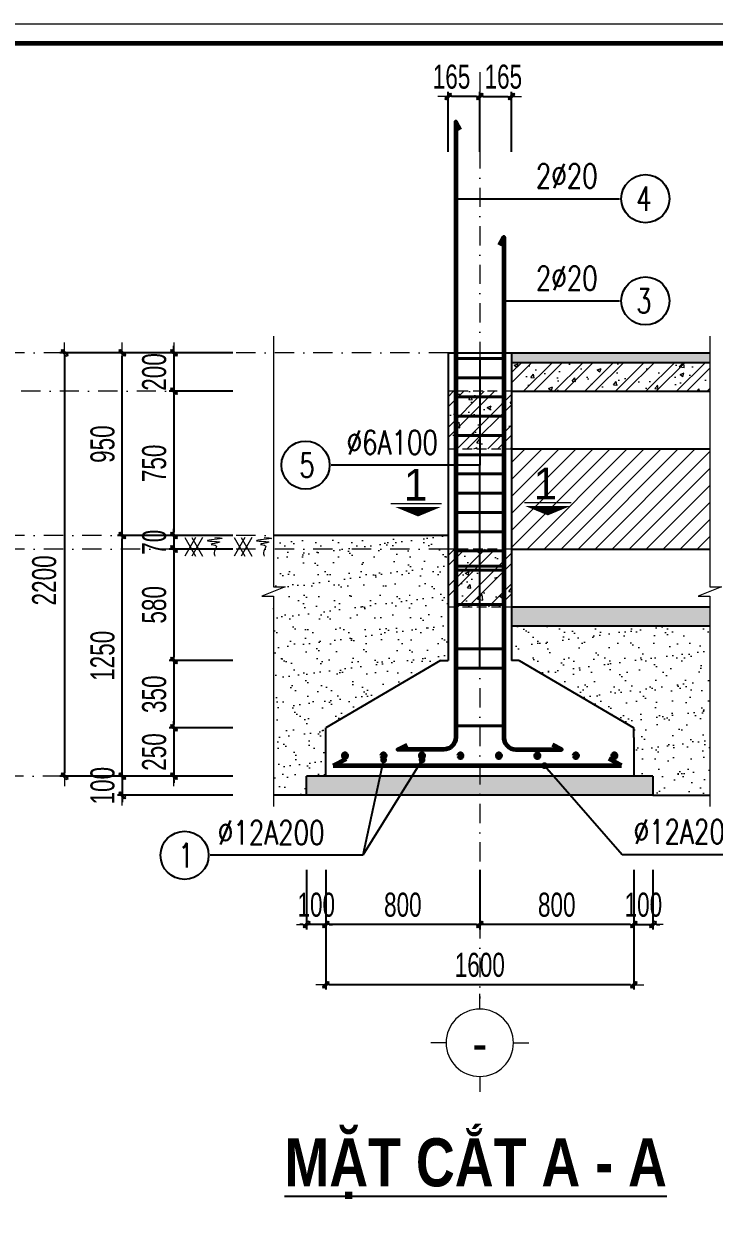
# Model space of a CAD drawing. Header units: millimetres. Extents: x -182770 to 489476, y -561170 to -280028.
# Drawn here: x -63345 to -59757, y -518770 to -512589 of the extents above; entities that cross this region are included whole.
import ezdxf
from ezdxf.enums import TextEntityAlignment as Align

# ---------------------------------------------------------------- set-up
doc = ezdxf.new("R2010")
doc.units = ezdxf.units.MM
doc.header["$MEASUREMENT"] = 0
doc.header["$PDMODE"] = 32
doc.linetypes.add('DASHDOT', pattern=[1, 0.5, -0.25, 0, -0.25])
doc.linetypes.add('HIDDEN', pattern=[0.375, 0.25, -0.125])
doc.layers.get('Defpoints').update_dxf_attribs({"color": 1})
for name, color, linetype, lineweight in [('Khungten_LCDI', 7, 'Continuous', 5), ('LC Dim', 8, 'Continuous', 18), ('LC Hatch', 252, 'Continuous', 9), ('LC ISO', 153, 'Continuous', 13), ('LC Khac', 4, 'Continuous', 9), ('LC MANH DUT', 35, 'HIDDEN', 5), ('LC Net dam2', 6, 'Continuous', 40), ('LC Net dam3', 1, 'Continuous', 60), ('LC Net manh', 133, 'Continuous', 5), ('LC Net thay', 63, 'Continuous', 25), ('LC Net truc', 79, 'DASHDOT', 13), ('LC Text1', 3, 'Continuous', 20), ('LC Text2', 7, 'Continuous', 25)]:
    doc.layers.add(name, color=color, linetype=linetype, lineweight=lineweight)
doc.styles.add('HOATBIF', font='hoatbif.shx', dxfattribs={"width": 0.7})
doc.styles.add('Khungten', font='VHAVAN.TTF', dxfattribs={"width": 0.9, "height": 5000})
doc.styles.add('LC 1', font='VHAVANB.TTF')
doc.styles.add('LC 3', font='vnsimli.shx', dxfattribs={"width": 0.75})
doc.styles.add('LC3', font='VHARIALB.TTF', dxfattribs={"width": 0.8})
doc.styles.add('Title', font='VHBLACK.TTF', dxfattribs={"width": 0.8})
doc.dimstyles.new('1-100(1-50)', dxfattribs={"dimscale": 50, "dimtxt": 2.5, "dimasz": 0.35, "dimexe": 0.5, "dimexo": 0, "dimgap": 0.8, "dimtad": 1, "dimdec": 0, "dimzin": 0, "dimdsep": 46, "dimtxsty": 'HOATBIF', "dimblk1": 'DOT', "dimblk2": 'DOT', "dimsah": 1, "dimcen": -1, "dimdle": 1, "dimclrd": 256, "dimclre": 256, "dimclrt": 4, "dimadec": 3, "dimazin": 2, "dimtfac": 0.333333, "dimtdec": 0, "dimtix": 1, "dimtmove": 2, "dimatfit": 3, "dimldrblk": 'DOT', "dimfxl": 1, "dimtvp": 0.833333, "dimtolj": 1, "dimtzin": 0, "dimarcsym": 0})

# ---------------------------------------------------------------- blocks, each defined once
blk = doc.blocks.new('lcdi fix')
at = {"layer": 'Defpoints', "lineweight": 0}
blk.add_lwpolyline([(-1200, -14850), (-1200, 14850), (40800, 14850), (40800, -14850)], close=True, dxfattribs=at)
at = {"layer": 'Khungten_LCDI', "color": 5, "lineweight": 60}
blk.add_lwpolyline([(0, -14650), (0, 14650), (40600, 14650), (40600, -14650)], close=True, dxfattribs=at)
at = {"color": 7, "style": 'Khungten', "width": 0.8}
for tag, p in [('REVISION', (39499, -10746)), ('NGAYHT', (39546, -11609))]:
    blk.add_attdef(tag, text='', height=200, dxfattribs=at).set_placement(p, align=Align.CENTER)
at = {"layer": 'LC Text1', "color": 3, "style": 'LC 1', "width": 1.834006}
for tag, p, p2 in [('TENBANVE1', (36913, -8886), (40339, -8886)), ('TENBANVE2', (36913, -9562), (40339, -9562))]:
    blk.add_attdef(tag, text='', height=250, dxfattribs=at).set_placement(p, p2, align=Align.FIT)
at = {"layer": 'LC Text1', "style": 'Title', "width": 0.7}
blk.add_attdef('SOBANVE', text='', height=250, dxfattribs=at).set_placement((39562, -13896), align=Align.CENTER)
blk = doc.blocks.new('DOT')
at = {"layer": 'LC Dim'}
blk.add_line((-3, 0), (3, 0), dxfattribs=at)
at = {"layer": 'LC Dim', "color": 4}
blk.add_line((-1, -1), (1, 1), dxfattribs=at)
blk.add_lwpolyline([(0.5, 1), (-1, -0.5), (-0.5, -1), (1, 0.5)], close=True, dxfattribs=at)
blk = doc.blocks.new('*D413')
at = {"layer": 'Defpoints', "color": 0, "ltscale": 2, "transparency": 16777216}
for p in [(-60975.1, -516985.3), (-60175.1, -516985.3), (-60975.1, -517269.9)]:
    blk.add_point(p, dxfattribs=at)
at = {"layer": 'LC Dim', "lineweight": -2, "ltscale": 2, "transparency": 16777216}
for p, q in [((-60975.1, -516985.3), (-60975.1, -517294.9)), ((-60175.1, -516985.3), (-60175.1, -517294.9)), ((-60192.6, -517269.9), (-60957.6, -517269.9))]:
    blk.add_line(p, q, dxfattribs=at)
at = {"layer": 'LC Dim', "lineweight": -2, "ltscale": 2, "transparency": 16777216, "xscale": 17.5, "yscale": 17.5, "zscale": 17.5, "rotation": 180}
blk.add_blockref('DOT', (-60975.1, -517269.9), dxfattribs=at)
at = {"layer": 'LC Dim', "lineweight": -2, "ltscale": 2, "transparency": 16777216, "xscale": 17.5, "yscale": 17.5, "zscale": 17.5}
blk.add_blockref('DOT', (-60175.1, -517269.9), dxfattribs=at)
at = {"layer": 'LC Dim', "color": 4, "ltscale": 2, "transparency": 16777216, "insert": (-60575.1, -517167.4), "char_height": 125, "attachment_point": 5, "style": 'HOATBIF'}
blk.add_mtext('\\A1;800', dxfattribs=at)
blk = doc.blocks.new('_Dot')
at = {"color": 0, "linetype": 'ByBlock', "lineweight": -2}
blk.add_line((-0.5, 0), (-1, 0), dxfattribs=at)
at = {"color": 0, "linetype": 'ByBlock', "const_width": 0.5}
blk.add_lwpolyline([(-0.25, 0, 1), (0.25, 0, 1)], format="xyb", close=True, dxfattribs=at)
blk = doc.blocks.new('*D414')
at = {"layer": 'Defpoints', "color": 0, "ltscale": 2, "transparency": 16777216}
for p in [(-61775.1, -516985.3), (-60975.1, -516985.3), (-61775.1, -517269.9)]:
    blk.add_point(p, dxfattribs=at)
at = {"layer": 'LC Dim', "lineweight": -2, "ltscale": 2, "transparency": 16777216}
for p, q in [((-61775.1, -516985.3), (-61775.1, -517294.9)), ((-60975.1, -516985.3), (-60975.1, -517294.9)), ((-60992.6, -517269.9), (-61757.6, -517269.9))]:
    blk.add_line(p, q, dxfattribs=at)
at = {"layer": 'LC Dim', "lineweight": -2, "ltscale": 2, "transparency": 16777216, "xscale": 17.5, "yscale": 17.5, "zscale": 17.5, "rotation": 180}
blk.add_blockref('DOT', (-61775.1, -517269.9), dxfattribs=at)
at = {"layer": 'LC Dim', "lineweight": -2, "ltscale": 2, "transparency": 16777216, "xscale": 17.5, "yscale": 17.5, "zscale": 17.5}
blk.add_blockref('DOT', (-60975.1, -517269.9), dxfattribs=at)
at = {"layer": 'LC Dim', "color": 4, "ltscale": 2, "transparency": 16777216, "insert": (-61375.1, -517167.4), "char_height": 125, "attachment_point": 5, "style": 'HOATBIF'}
blk.add_mtext('\\A1;800', dxfattribs=at)
blk = doc.blocks.new('*D415')
at = {"layer": 'Defpoints', "color": 0, "ltscale": 2, "transparency": 16777216}
for p in [(-61775.1, -516985.3), (-60175.1, -516985.3), (-61775.1, -517582.4)]:
    blk.add_point(p, dxfattribs=at)
at = {"layer": 'LC Dim', "lineweight": -2, "ltscale": 2, "transparency": 16777216}
for p, q in [((-61775.1, -516985.3), (-61775.1, -517607.4)), ((-60175.1, -516985.3), (-60175.1, -517607.4)), ((-60192.6, -517582.4), (-61757.6, -517582.4))]:
    blk.add_line(p, q, dxfattribs=at)
at = {"layer": 'LC Dim', "lineweight": -2, "ltscale": 2, "transparency": 16777216, "xscale": 17.5, "yscale": 17.5, "zscale": 17.5, "rotation": 180}
blk.add_blockref('DOT', (-61775.1, -517582.4), dxfattribs=at)
at = {"layer": 'LC Dim', "lineweight": -2, "ltscale": 2, "transparency": 16777216, "xscale": 17.5, "yscale": 17.5, "zscale": 17.5}
blk.add_blockref('DOT', (-60175.1, -517582.4), dxfattribs=at)
at = {"layer": 'LC Dim', "color": 4, "ltscale": 2, "transparency": 16777216, "insert": (-60975.1, -517479.9), "char_height": 125, "attachment_point": 5, "style": 'HOATBIF'}
blk.add_mtext('\\A1;1600', dxfattribs=at)
blk = doc.blocks.new('*D416')
at = {"layer": 'Defpoints', "color": 0, "ltscale": 2, "transparency": 16777216}
for p in [(-60175.1, -516985.3), (-60075.1, -516985.3), (-60075.1, -517269.9)]:
    blk.add_point(p, dxfattribs=at)
at = {"layer": 'LC Dim', "lineweight": -2, "ltscale": 2, "transparency": 16777216}
for p, q in [((-60175.1, -516985.3), (-60175.1, -517294.9)), ((-60075.1, -516985.3), (-60075.1, -517294.9)), ((-60192.6, -517269.9), (-60210.1, -517269.9)), ((-60175.1, -517269.9), (-60075.1, -517269.9)), ((-60057.6, -517269.9), (-60040.1, -517269.9))]:
    blk.add_line(p, q, dxfattribs=at)
at = {"layer": 'LC Dim', "lineweight": -2, "ltscale": 2, "transparency": 16777216, "xscale": 17.5, "yscale": 17.5, "zscale": 17.5}
blk.add_blockref('DOT', (-60175.1, -517269.9), dxfattribs=at)
at = {"layer": 'LC Dim', "lineweight": -2, "ltscale": 2, "transparency": 16777216, "xscale": 17.5, "yscale": 17.5, "zscale": 17.5, "rotation": 180}
blk.add_blockref('DOT', (-60075.1, -517269.9), dxfattribs=at)
at = {"layer": 'LC Dim', "color": 4, "ltscale": 2, "transparency": 16777216, "insert": (-60125.1, -517167.4), "char_height": 125, "attachment_point": 5, "style": 'HOATBIF'}
blk.add_mtext('\\A1;100', dxfattribs=at)
blk = doc.blocks.new('*D417')
at = {"layer": 'Defpoints', "color": 0, "ltscale": 2, "transparency": 16777216}
for p in [(-61875.1, -516985.3), (-61775.1, -516985.3), (-61875.1, -517269.9)]:
    blk.add_point(p, dxfattribs=at)
at = {"layer": 'LC Dim', "lineweight": -2, "ltscale": 2, "transparency": 16777216}
for p, q in [((-61875.1, -516985.3), (-61875.1, -517294.9)), ((-61775.1, -516985.3), (-61775.1, -517294.9)), ((-61892.6, -517269.9), (-61910.1, -517269.9)), ((-61775.1, -517269.9), (-61875.1, -517269.9)), ((-61757.6, -517269.9), (-61740.1, -517269.9))]:
    blk.add_line(p, q, dxfattribs=at)
at = {"layer": 'LC Dim', "lineweight": -2, "ltscale": 2, "transparency": 16777216, "xscale": 17.5, "yscale": 17.5, "zscale": 17.5}
blk.add_blockref('DOT', (-61875.1, -517269.9), dxfattribs=at)
at = {"layer": 'LC Dim', "lineweight": -2, "ltscale": 2, "transparency": 16777216, "xscale": 17.5, "yscale": 17.5, "zscale": 17.5, "rotation": 180}
blk.add_blockref('DOT', (-61775.1, -517269.9), dxfattribs=at)
at = {"layer": 'LC Dim', "color": 4, "ltscale": 2, "transparency": 16777216, "insert": (-61825.1, -517167.4), "char_height": 125, "attachment_point": 5, "style": 'HOATBIF'}
blk.add_mtext('\\A1;100', dxfattribs=at)
blk = doc.blocks.new('TIEUDE1')
at = {"layer": 'LC Text2', "color": 7, "style": 'LC 1'}
blk.add_attdef('TIªU§Ò', text='', height=5, dxfattribs=at).set_placement((0, 0), align=Align.BOTTOM_CENTER)
blk.add_attdef('TL', text='', height=3, dxfattribs=at).set_placement((0, -2), align=Align.TOP_CENTER)
blk = doc.blocks.new('*D418')
at = {"layer": 'Defpoints', "color": 0, "ltscale": 2, "transparency": 16777216}
for p in [(-61140.1, -512966.8), (-61140.1, -513255), (-60975.1, -513255)]:
    blk.add_point(p, dxfattribs=at)
at = {"layer": 'LC Dim', "lineweight": -2, "ltscale": 2, "transparency": 16777216}
for p, q in [((-61140.1, -513255), (-61140.1, -512941.8)), ((-60992.6, -512966.8), (-61122.6, -512966.8)), ((-60975.1, -513255), (-60975.1, -512941.8))]:
    blk.add_line(p, q, dxfattribs=at)
at = {"layer": 'LC Dim', "lineweight": -2, "ltscale": 2, "transparency": 16777216, "xscale": 17.5, "yscale": 17.5, "zscale": 17.5, "rotation": 180}
blk.add_blockref('DOT', (-61140.1, -512966.8), dxfattribs=at)
at = {"layer": 'LC Dim', "lineweight": -2, "ltscale": 2, "transparency": 16777216, "xscale": 17.5, "yscale": 17.5, "zscale": 17.5}
blk.add_blockref('DOT', (-60975.1, -512966.8), dxfattribs=at)
at = {"layer": 'LC Dim', "color": 4, "ltscale": 2, "transparency": 16777216, "insert": (-61122, -512864.3), "char_height": 125, "attachment_point": 5, "style": 'HOATBIF'}
blk.add_mtext('\\A1;165', dxfattribs=at)
blk = doc.blocks.new('*D419')
at = {"layer": 'Defpoints', "color": 0, "ltscale": 2, "transparency": 16777216}
for p in [(-60810.1, -512966.8), (-60975.1, -513255), (-60810.1, -513255)]:
    blk.add_point(p, dxfattribs=at)
at = {"layer": 'LC Dim', "lineweight": -2, "ltscale": 2, "transparency": 16777216}
for p, q in [((-60975.1, -513255), (-60975.1, -512941.8)), ((-60957.6, -512966.8), (-60827.6, -512966.8)), ((-60810.1, -513255), (-60810.1, -512941.8))]:
    blk.add_line(p, q, dxfattribs=at)
at = {"layer": 'LC Dim', "lineweight": -2, "ltscale": 2, "transparency": 16777216, "xscale": 17.5, "yscale": 17.5, "zscale": 17.5, "rotation": 180}
blk.add_blockref('DOT', (-60975.1, -512966.8), dxfattribs=at)
at = {"layer": 'LC Dim', "lineweight": -2, "ltscale": 2, "transparency": 16777216, "xscale": 17.5, "yscale": 17.5, "zscale": 17.5}
blk.add_blockref('DOT', (-60810.1, -512966.8), dxfattribs=at)
at = {"layer": 'LC Dim', "color": 4, "ltscale": 2, "transparency": 16777216, "insert": (-60853, -512864.3), "char_height": 125, "attachment_point": 5, "style": 'HOATBIF'}
blk.add_mtext('\\A1;165', dxfattribs=at)
blk = doc.blocks.new('theptron1')
at = {"layer": 'LC Net dam3'}
for p, q in [((-0.5, 0), (0.5, 0)), ((-0.35, 0.35), (0.35, -0.35)), ((0.35, 0.35), (-0.35, -0.35)), ((0, 0.5), (0, -0.5))]:
    blk.add_line(p, q, dxfattribs=at)
blk.add_circle((0, 0), 0.5, dxfattribs=at)
blk = doc.blocks.new('*U383')
at = {"layer": 'LC Dim', "xscale": 19.6923076923333, "yscale": 19.6923076923333, "zscale": 19.6923076923333}
blk.add_blockref('theptron1', (0, 0), dxfattribs=at)
blk = doc.blocks.new('*U382')
at = {"layer": 'LC Dim', "color": 0, "linetype": 'ByBlock', "lineweight": -2}
for p in [(0, 0), (200, 0), (400, 0), (600, 0), (800, 0), (1000, 0), (1200, 0)]:
    blk.add_blockref('*U383', p, dxfattribs=at)
at = {"layer": 'LC Dim', "color": 0, "linetype": 'ByBlock', "lineweight": -2, "transparency": 16777216}
blk.add_blockref('*U383', (1400, 0), dxfattribs=at)
blk = doc.blocks.new('*D425')
at = {"layer": 'Defpoints', "color": 0, "ltscale": 2, "transparency": 16777216}
for p in [(-62258.2, -516498.2), (-62833, -516598.2), (-62258.2, -516598.2)]:
    blk.add_point(p, dxfattribs=at)
at = {"layer": 'LC Dim', "lineweight": -2, "ltscale": 2, "transparency": 16777216}
for p, q in [((-62833, -516480.7), (-62833, -516463.2)), ((-62258.2, -516498.2), (-62858, -516498.2)), ((-62833, -516498.2), (-62833, -516598.2)), ((-62258.2, -516598.2), (-62858, -516598.2)), ((-62833, -516615.7), (-62833, -516633.2))]:
    blk.add_line(p, q, dxfattribs=at)
at = {"layer": 'LC Dim', "lineweight": -2, "ltscale": 2, "transparency": 16777216, "xscale": 17.5, "yscale": 17.5, "zscale": 17.5}
for p, rotation in [((-62833, -516498.2), 270), ((-62833, -516598.2), 90)]:
    blk.add_blockref('DOT', p, dxfattribs=dict(at, rotation=rotation))
at = {"layer": 'LC Dim', "color": 4, "ltscale": 2, "transparency": 16777216, "insert": (-62935.5, -516548.2), "char_height": 125, "attachment_point": 5, "rotation": 90, "style": 'HOATBIF'}
blk.add_mtext('\\A1;100', dxfattribs=at)
blk = doc.blocks.new('*D426')
at = {"layer": 'Defpoints', "color": 0, "ltscale": 2, "transparency": 16777216}
for p in [(-62833, -515248.2), (-62258.2, -515248.2), (-62258.2, -516498.2)]:
    blk.add_point(p, dxfattribs=at)
at = {"layer": 'LC Dim', "lineweight": -2, "ltscale": 2, "transparency": 16777216}
for p, q in [((-62258.2, -515248.2), (-62858, -515248.2)), ((-62833, -516480.7), (-62833, -515265.7)), ((-62258.2, -516498.2), (-62858, -516498.2))]:
    blk.add_line(p, q, dxfattribs=at)
at = {"layer": 'LC Dim', "lineweight": -2, "ltscale": 2, "transparency": 16777216, "xscale": 17.5, "yscale": 17.5, "zscale": 17.5}
for p, rotation in [((-62833, -515248.2), 90), ((-62833, -516498.2), 270)]:
    blk.add_blockref('DOT', p, dxfattribs=dict(at, rotation=rotation))
at = {"layer": 'LC Dim', "color": 4, "ltscale": 2, "transparency": 16777216, "insert": (-62935.5, -515873.2), "char_height": 125, "attachment_point": 5, "rotation": 90, "style": 'HOATBIF'}
blk.add_mtext('\\A1;1250', dxfattribs=at)
blk = doc.blocks.new('*D427')
at = {"layer": 'Defpoints', "color": 0, "ltscale": 2, "transparency": 16777216}
for p in [(-62833, -514298.2), (-62258.2, -514298.2), (-62258.2, -515248.2)]:
    blk.add_point(p, dxfattribs=at)
at = {"layer": 'LC Dim', "lineweight": -2, "ltscale": 2, "transparency": 16777216}
for p, q in [((-62258.2, -514298.2), (-62858, -514298.2)), ((-62833, -515230.7), (-62833, -514315.7)), ((-62258.2, -515248.2), (-62858, -515248.2))]:
    blk.add_line(p, q, dxfattribs=at)
at = {"layer": 'LC Dim', "lineweight": -2, "ltscale": 2, "transparency": 16777216, "xscale": 17.5, "yscale": 17.5, "zscale": 17.5}
for p, rotation in [((-62833, -514298.2), 90), ((-62833, -515248.2), 270)]:
    blk.add_blockref('DOT', p, dxfattribs=dict(at, rotation=rotation))
at = {"layer": 'LC Dim', "color": 4, "ltscale": 2, "transparency": 16777216, "insert": (-62935.5, -514773.2), "char_height": 125, "attachment_point": 5, "rotation": 90, "style": 'HOATBIF'}
blk.add_mtext('\\A1;950', dxfattribs=at)
blk = doc.blocks.new('mat dat')
at = {"layer": 'LC Net manh'}
for p, q in [((2, 0), (3.73, -3)), ((3.73, 0), (2, -3)), ((3.15, 0), (4.88, -3)), ((4.88, 0), (3.15, -3))]:
    blk.add_line(p, q, dxfattribs=at)
blk.add_spline([(0, 0), (-1.21, -0.12), (1.21, -0.52), (-0.75, -0.75), (0.58, -1.1), (-0.23, -1.33), (0.06, -2.19), (0, -3)], degree=3, dxfattribs=at)
blk = doc.blocks.new('*U381')
at = {"layer": 'LC Khac', "xscale": 32.00000000005184, "yscale": 32.00000000005184, "zscale": 32.00000000005184}
blk.add_blockref('mat dat', (-56.7, 48), dxfattribs=at)
blk = doc.blocks.new('*U380')
at = {"layer": 'LC Dim', "color": 0, "linetype": 'ByBlock', "lineweight": -2}
for p in [(0, 0), (256, 0)]:
    blk.add_blockref('*U381', p, dxfattribs=at)
blk = doc.blocks.new('*D487')
at = {"layer": 'Defpoints', "color": 0, "ltscale": 2, "transparency": 16777216}
for p in [(-62258.2, -514298.2), (-63132.8, -516498.2), (-62258.2, -516498.2)]:
    blk.add_point(p, dxfattribs=at)
at = {"layer": 'LC Dim', "lineweight": -2, "ltscale": 2, "transparency": 16777216}
for p, q in [((-62258.2, -514298.2), (-63157.8, -514298.2)), ((-63132.8, -514315.7), (-63132.8, -516480.7)), ((-62258.2, -516498.2), (-63157.8, -516498.2))]:
    blk.add_line(p, q, dxfattribs=at)
at = {"layer": 'LC Dim', "lineweight": -2, "ltscale": 2, "transparency": 16777216, "xscale": 17.5, "yscale": 17.5, "zscale": 17.5}
for p, rotation in [((-63132.8, -514298.2), 90), ((-63132.8, -516498.2), 270)]:
    blk.add_blockref('DOT', p, dxfattribs=dict(at, rotation=rotation))
at = {"layer": 'LC Dim', "color": 4, "ltscale": 2, "transparency": 16777216, "insert": (-63238.5, -515481.4), "char_height": 125, "attachment_point": 5, "rotation": 90, "style": 'HOATBIF'}
blk.add_mtext('\\A1;2200', dxfattribs=at)
blk = doc.blocks.new('TTRUC')
at = {"layer": 'LC ISO'}
for p, q in [((0, 6.95), (0, 10.13)), ((-6.95, 0), (-10.13, 0)), ((6.95, 0), (10.13, 0)), ((0, -6.95), (0, -10.13))]:
    blk.add_line(p, q, dxfattribs=at)
at = {"layer": 'LC Net manh'}
blk.add_circle((0, 0), 6.95, dxfattribs=at)
blk = doc.blocks.new('*D489')
at = {"layer": 'Defpoints', "color": 0, "transparency": 16777216}
for p in [(-62258.2, -515318.2), (-62564.5, -515898.2), (-62258.2, -515898.2)]:
    blk.add_point(p, dxfattribs=at)
at = {"layer": 'LC Dim', "lineweight": -2, "transparency": 16777216}
for p, q in [((-62258.2, -515318.2), (-62589.5, -515318.2)), ((-62564.5, -515335.7), (-62564.5, -515880.7)), ((-62258.2, -515898.2), (-62589.5, -515898.2))]:
    blk.add_line(p, q, dxfattribs=at)
at = {"layer": 'LC Dim', "lineweight": -2, "transparency": 16777216, "xscale": 17.5, "yscale": 17.5, "zscale": 17.5}
for p, rotation in [((-62564.5, -515318.2), 90), ((-62564.5, -515898.2), 270)]:
    blk.add_blockref('DOT', p, dxfattribs=dict(at, rotation=rotation))
at = {"layer": 'LC Dim', "color": 4, "transparency": 16777216, "insert": (-62667, -515608.2), "char_height": 125, "attachment_point": 5, "rotation": 90, "style": 'HOATBIF'}
blk.add_mtext('\\A1;580', dxfattribs=at)
blk = doc.blocks.new('*D490')
at = {"layer": 'Defpoints', "color": 0, "transparency": 16777216}
for p in [(-62258.2, -515898.2), (-62564.5, -516248.2), (-62258.2, -516248.2)]:
    blk.add_point(p, dxfattribs=at)
at = {"layer": 'LC Dim', "lineweight": -2, "transparency": 16777216}
for p, q in [((-62258.2, -515898.2), (-62589.5, -515898.2)), ((-62564.5, -515915.7), (-62564.5, -516230.7)), ((-62258.2, -516248.2), (-62589.5, -516248.2))]:
    blk.add_line(p, q, dxfattribs=at)
at = {"layer": 'LC Dim', "lineweight": -2, "transparency": 16777216, "xscale": 17.5, "yscale": 17.5, "zscale": 17.5}
for p, rotation in [((-62564.5, -515898.2), 90), ((-62564.5, -516248.2), 270)]:
    blk.add_blockref('DOT', p, dxfattribs=dict(at, rotation=rotation))
at = {"layer": 'LC Dim', "color": 4, "transparency": 16777216, "insert": (-62667, -516073.2), "char_height": 125, "attachment_point": 5, "rotation": 90, "style": 'HOATBIF'}
blk.add_mtext('\\A1;350', dxfattribs=at)
blk = doc.blocks.new('*D491')
at = {"layer": 'Defpoints', "color": 0, "transparency": 16777216}
for p in [(-62258.2, -516248.2), (-62564.5, -516498.2), (-62258.2, -516498.2)]:
    blk.add_point(p, dxfattribs=at)
at = {"layer": 'LC Dim', "lineweight": -2, "transparency": 16777216}
for p, q in [((-62564.5, -516230.7), (-62564.5, -516213.2)), ((-62258.2, -516248.2), (-62589.5, -516248.2)), ((-62564.5, -516248.2), (-62564.5, -516498.2)), ((-62258.2, -516498.2), (-62589.5, -516498.2)), ((-62564.5, -516515.7), (-62564.5, -516533.2))]:
    blk.add_line(p, q, dxfattribs=at)
at = {"layer": 'LC Dim', "lineweight": -2, "transparency": 16777216, "xscale": 17.5, "yscale": 17.5, "zscale": 17.5}
for p, rotation in [((-62564.5, -516248.2), 270), ((-62564.5, -516498.2), 90)]:
    blk.add_blockref('DOT', p, dxfattribs=dict(at, rotation=rotation))
at = {"layer": 'LC Dim', "color": 4, "transparency": 16777216, "insert": (-62667, -516373.2), "char_height": 125, "attachment_point": 5, "rotation": 90, "style": 'HOATBIF'}
blk.add_mtext('\\A1;250', dxfattribs=at)
blk = doc.blocks.new('*D492')
at = {"layer": 'Defpoints', "color": 0, "transparency": 16777216}
for p in [(-62320.8, -515248.2), (-62564.5, -515318.2), (-62320.8, -515318.2)]:
    blk.add_point(p, dxfattribs=at)
at = {"layer": 'LC Dim', "lineweight": -2, "transparency": 16777216}
for p, q in [((-62320.8, -515248.2), (-62589.5, -515248.2)), ((-62564.5, -515230.7), (-62564.5, -515213.2)), ((-62564.5, -515248.2), (-62564.5, -515318.2)), ((-62320.8, -515318.2), (-62589.5, -515318.2)), ((-62564.5, -515335.7), (-62564.5, -515353.2))]:
    blk.add_line(p, q, dxfattribs=at)
at = {"layer": 'LC Dim', "lineweight": -2, "transparency": 16777216, "xscale": 17.5, "yscale": 17.5, "zscale": 17.5}
for p, rotation in [((-62564.5, -515248.2), 270), ((-62564.5, -515318.2), 90)]:
    blk.add_blockref('DOT', p, dxfattribs=dict(at, rotation=rotation))
at = {"layer": 'LC Dim', "color": 4, "transparency": 16777216, "insert": (-62667, -515283.2), "char_height": 125, "attachment_point": 5, "rotation": 90, "style": 'HOATBIF'}
blk.add_mtext('\\A1;70', dxfattribs=at)
blk = doc.blocks.new('*D493')
at = {"layer": 'Defpoints', "color": 0, "transparency": 16777216}
for p in [(-62258.2, -514298.2), (-62564.5, -514498.2), (-62258.2, -514498.2)]:
    blk.add_point(p, dxfattribs=at)
at = {"layer": 'LC Dim', "lineweight": -2, "transparency": 16777216}
for p, q in [((-62564.5, -514280.7), (-62564.5, -514263.2)), ((-62258.2, -514298.2), (-62589.5, -514298.2)), ((-62564.5, -514298.2), (-62564.5, -514498.2)), ((-62258.2, -514498.2), (-62589.5, -514498.2)), ((-62564.5, -514515.7), (-62564.5, -514533.2))]:
    blk.add_line(p, q, dxfattribs=at)
at = {"layer": 'LC Dim', "lineweight": -2, "transparency": 16777216, "xscale": 17.5, "yscale": 17.5, "zscale": 17.5}
for p, rotation in [((-62564.5, -514298.2), 270), ((-62564.5, -514498.2), 90)]:
    blk.add_blockref('DOT', p, dxfattribs=dict(at, rotation=rotation))
at = {"layer": 'LC Dim', "color": 4, "transparency": 16777216, "insert": (-62667, -514398.2), "char_height": 125, "attachment_point": 5, "rotation": 90, "style": 'HOATBIF'}
blk.add_mtext('\\A1;200', dxfattribs=at)
blk = doc.blocks.new('*D494')
at = {"layer": 'Defpoints', "color": 0, "transparency": 16777216}
for p in [(-62258.2, -514498.2), (-62564.5, -515248.2), (-62258.2, -515248.2)]:
    blk.add_point(p, dxfattribs=at)
at = {"layer": 'LC Dim', "lineweight": -2, "transparency": 16777216}
for p, q in [((-62258.2, -514498.2), (-62589.5, -514498.2)), ((-62564.5, -514515.7), (-62564.5, -515230.7)), ((-62258.2, -515248.2), (-62589.5, -515248.2))]:
    blk.add_line(p, q, dxfattribs=at)
at = {"layer": 'LC Dim', "lineweight": -2, "transparency": 16777216, "xscale": 17.5, "yscale": 17.5, "zscale": 17.5}
for p, rotation in [((-62564.5, -514498.2), 90), ((-62564.5, -515248.2), 270)]:
    blk.add_blockref('DOT', p, dxfattribs=dict(at, rotation=rotation))
at = {"layer": 'LC Dim', "color": 4, "transparency": 16777216, "insert": (-62667, -514873.2), "char_height": 125, "attachment_point": 5, "rotation": 90, "style": 'HOATBIF'}
blk.add_mtext('\\A1;750', dxfattribs=at)

msp = doc.modelspace()

# ---------------------------------------------------------------- hatches: boundary and pattern name
at = {"layer": 'LC Hatch', "ltscale": 250}
h = msp.add_hatch(dxfattribs=at)
h.set_pattern_fill('AR-CONC', color=256, scale=10, style=0)
h.set_pattern_definition([(50, (-4374.866, -61923.42), (71.726018, -6.2752135), [7.5, -82.5]), (355, (-4374.866, -61923.42), (-13.875133, 75.219213), [6, -66]), (100.4514, (-4368.89, -61923.94), (57.850938, 68.943954), [6.374019, -70.114211]), (46.1842, (-4374.87, -61903.42), (106.724105, -16.551901), [11.25, -123.75]), (96.6356, (-4365.97, -61904.8), (93.46627, 97.411787), [9.56103, -105.1713]), (351.1842, (-4374.87, -61903.42), (93.466195, 97.41186), [9, -99]), (21, (-4364.866, -61908.42), (59.690705, -40.261889), [7.5, -82.5]), (326, (-4364.866, -61908.42), (24.331533, 72.515005), [6, -66]), (71.4514, (-4359.89, -61911.774), (84.022263, 32.25305), [6.374019, -70.114211]), (37.5, (-4374.866, -61923.419), (1.2159855, 33.2893854), [0, -65.2, 0, -67, 0, -66.25]), (7.5, (-4374.866, -61923.42), (26.3069537, 39.4411712), [0, -38.2, 0, -63.7, 0, -25.25]), (327.5, (-4397.166, -61923.419), (53.3822436, -2.2554872), [0, -25, 0, -78, 0, -103.5]), (317.5, (-4407.166, -61923.42), (58.318617, 10.010498), [0, -32.5, 0, -51.8, 0, -73.5])])
h.paths.add_polyline_path([(-59779.8, -514298.2), (-60810.1, -514298.2), (-60810.1, -514348.2), (-59779.8, -514348.2)])
h.paths.add_polyline_path([(-59779.8, -515618.2), (-60810.1, -515618.2), (-60810.1, -515718.2), (-59779.8, -515718.2)])
at = {"layer": 'LC Hatch', "ltscale": 2}
h = msp.add_hatch(dxfattribs=at)
h.set_pattern_fill('BTCT', color=256, scale=30)
h.set_pattern_definition([(50, (0, 0), (215.178055, -18.82564), [22.5, -247.5]), (355, (0, 0), (-41.6254, 225.65764), [18, -198]), (100.4514, (17.93, -1.57), (173.552815, 206.83186), [19.12206, -210.34263]), (46.1842, (0, 60), (320.17231, -49.6557), [33.75, -371.25]), (96.6356, (26.68, 55.86), (280.39881, 292.23536), [28.68309, -315.5139]), (351.1842, (0, 60), (280.39858, 292.23558), [27, -297]), (21, (30, 45), (179.072116, -120.78567), [22.5, -247.5]), (326, (30, 45), (72.9946, 217.54501), [18, -198]), (71.4514, (44.92, 34.93), (252.06679, 96.75915), [19.12206, -210.34263]), (37.5, (0, 0), (3.647957, 99.868156), [0, -195.6, 0, -201, 0, -198.75]), (7.5, (0, 0), (78.920861, 118.323514), [0, -114.6, 0, -191.1, 0, -75.75]), (327.5, (-66.9, 0), (160.146731, -6.766462), [0, -75, 0, -234, 0, -310.5]), (317.5, (-96.9, 0), (174.95585, 30.031495), [0, -97.5, 0, -155.4, 0, -220.5]), (45, (0, 0), (-79.549513, 79.549513), []), (45, (53.03, 0), (-79.549513, 79.549513), [])])
h.paths.add_polyline_path([(-59779.8, -514348.2), (-60810.1, -514348.2), (-60810.1, -514498.2), (-59779.8, -514498.2)])
h = msp.add_hatch(dxfattribs=at)
h.set_pattern_fill('BTCT', color=256, scale=30)
h.set_pattern_definition([(50, (-4374.87, -61923.42), (215.178055, -18.82564), [22.5, -247.5]), (355, (-4374.87, -61923.42), (-41.6254, 225.65764), [18, -198]), (100.4514, (-4356.93, -61924.99), (173.55281, 206.83186), [19.12206, -210.34263]), (46.1842, (-4374.87, -61863.42), (320.17231, -49.6557), [33.75, -371.25]), (96.6356, (-4348.2, -61867.56), (280.39881, 292.23536), [28.68309, -315.5139]), (351.1842, (-4374.87, -61863.42), (280.39858, 292.23558), [27, -297]), (21, (-4344.87, -61878.42), (179.072116, -120.78567), [22.5, -247.5]), (326, (-4344.87, -61878.42), (72.9946, 217.54501), [18, -198]), (71.4514, (-4329.94, -61888.48), (252.06679, 96.75915), [19.12206, -210.34263]), (37.5, (-4374.866, -61923.42), (3.647957, 99.868156), [0, -195.6, 0, -201, 0, -198.75]), (7.5, (-4374.87, -61923.42), (78.92086, 118.323514), [0, -114.6, 0, -191.1, 0, -75.75]), (327.5, (-4441.766, -61923.42), (160.146731, -6.766462), [0, -75, 0, -234, 0, -310.5]), (317.5, (-4471.77, -61923.42), (174.95585, 30.031495), [0, -97.5, 0, -155.4, 0, -220.5]), (45, (-4374.87, -61923.42), (-79.549513, 79.549513), []), (45, (-4321.83, -61923.42), (-79.549513, 79.549513), [])])
h.paths.add_polyline_path([(-61140.1, -514798.2), (-60810.1, -514798.2), (-60810.1, -514498.2), (-61140.1, -514498.2)])
at = {"layer": 'LC Hatch', "ltscale": 250}
h = msp.add_hatch(dxfattribs=at)
h.set_pattern_fill('ANSI31', color=256, scale=500)
h.set_pattern_definition([(45, (-4374.866, -61923.42), (-44.194174, 44.194174), [])])
h.paths.add_polyline_path([(-59779.8, -514798.2), (-60810.1, -514798.2), (-60810.1, -515298.2), (-60810.1, -515318.2), (-59779.8, -515318.2)])
h.paths.add_polyline_path([(-55780.9, -514798.2), (-56711.3, -514798.2), (-56711.3, -515318.2), (-55780.9, -515318.2), (-55780.9, -515298.2)])
h.paths.add_polyline_path([(-60737.9, -515102.2), (-60530.4, -515102.2), (-60530.4, -514854.7), (-60737.9, -514854.7)], flags=24)
h.paths.add_polyline_path([(-56073.1, -515102.2), (-55865.6, -515102.2), (-55865.6, -514854.7), (-56073.1, -514854.7)], flags=24)
h = msp.add_hatch(dxfattribs=at)
h.set_pattern_fill('AR-SAND', color=256, scale=60)
h.set_pattern_definition([(37.5, (-4374.87, -61923.42), (-3.779601, 115.609426), [0, -91.2, 0, -102, 0, -97.5]), (7.5, (-4374.87, -61923.42), (106.1866, 169.328764), [0, -49.2, 0, -82.2, 0, -31.5]), (327.5, (-4448.67, -61923.42), (186.848512, 0.339543), [0, -30, 0, -108, 0, -141]), (317.5, (-4448.67, -61923.42), (180.367596, 52.660534), [0, -15, 0, -70.8, 0, -81])])
h.paths.add_polyline_path([(-59779.8, -515718.2), (-60810.1, -515718.2), (-60810.1, -515898.2), (-60770.1, -515898.2), (-60175.1, -516248.2), (-60175.1, -516298.2), (-60175.1, -516498.2), (-60075.1, -516498.2), (-60075.1, -516598.2), (-59779.8, -516598.2)])
h.paths.add_polyline_path([(-61140.1, -515318.2), (-62047.6, -515318.2), (-62047.6, -515514.3), (-61985.9, -515514.3), (-62107.5, -515562.6), (-62047.6, -515562.6), (-62047.6, -516598.2), (-61875.1, -516598.2), (-61875.1, -516498.2), (-61775.1, -516498.2), (-61775.1, -516248.2), (-61180.1, -515898.2), (-61140.1, -515898.2)])
h.paths.add_polyline_path([(-61140.1, -515298.2), (-61140.1, -515248.2), (-62047.6, -515248.2), (-62047.6, -515318.2), (-61140.1, -515318.2)])
at = {"layer": 'LC Hatch', "ltscale": 2}
h = msp.add_hatch(dxfattribs=at)
h.set_pattern_fill('BTCT', color=256, scale=30)
h.set_pattern_definition([(50, (-4374.87, -61793.42), (215.178055, -18.82564), [22.5, -247.5]), (355, (-4374.87, -61793.42), (-41.6254, 225.65764), [18, -198]), (100.4514, (-4356.93, -61794.99), (173.55281, 206.83186), [19.12206, -210.34263]), (46.1842, (-4374.87, -61733.42), (320.17231, -49.6557), [33.75, -371.25]), (96.6356, (-4348.2, -61737.56), (280.39881, 292.23536), [28.68309, -315.5139]), (351.1842, (-4374.87, -61733.42), (280.39858, 292.23558), [27, -297]), (21, (-4344.87, -61748.42), (179.072116, -120.78567), [22.5, -247.5]), (326, (-4344.87, -61748.42), (72.9946, 217.54501), [18, -198]), (71.4514, (-4329.94, -61758.48), (252.06679, 96.75915), [19.12206, -210.34263]), (37.5, (-4374.866, -61793.42), (3.647957, 99.868156), [0, -195.6, 0, -201, 0, -198.75]), (7.5, (-4374.87, -61793.42), (78.92086, 118.323514), [0, -114.6, 0, -191.1, 0, -75.75]), (327.5, (-4441.766, -61793.42), (160.146731, -6.766462), [0, -75, 0, -234, 0, -310.5]), (317.5, (-4471.77, -61793.42), (174.95585, 30.031495), [0, -97.5, 0, -155.4, 0, -220.5]), (45, (-4374.87, -61793.42), (-79.549513, 79.549513), []), (45, (-4321.83, -61793.42), (-79.549513, 79.549513), [])])
h.paths.add_polyline_path([(-61140.1, -515618.2), (-60810.1, -515618.2), (-60810.1, -515318.2), (-61140.1, -515318.2)])
h = msp.add_hatch(dxfattribs=at)
h.set_pattern_fill('AR-CONC', color=256, scale=10, style=0)
h.set_pattern_definition([(50, (-160191.374, -338538.805), (71.726018, -6.275213), [7.5, -82.5]), (355, (-160191.374, -338538.805), (-13.875133, 75.219213), [6, -66]), (100.4514, (-160185.4, -338539.33), (57.850938, 68.943954), [6.37402, -70.11421]), (46.1842, (-160191.37, -338518.805), (106.724105, -16.5519), [11.25, -123.75]), (96.6356, (-160182.48, -338520.18), (93.46627, 97.411787), [9.56103, -105.1713]), (351.1842, (-160191.37, -338518.8), (93.466195, 97.41186), [9, -99]), (21, (-160181.374, -338523.805), (59.690705, -40.261889), [7.5, -82.5]), (326, (-160181.374, -338523.805), (24.331533, 72.515005), [6, -66]), (71.4514, (-160176.4, -338527.16), (84.022263, 32.25305), [6.37402, -70.11421]), (37.5, (-160191.374, -338538.805), (1.2159855, 33.2893854), [0, -65.2, 0, -67, 0, -66.25]), (7.5, (-160191.374, -338538.805), (26.306954, 39.441171), [0, -38.2, 0, -63.7, 0, -25.25]), (327.5, (-160213.674, -338538.805), (53.3822436, -2.255487), [0, -25, 0, -78, 0, -103.5]), (317.5, (-160223.674, -338538.805), (58.318617, 10.010498), [0, -32.5, 0, -51.8, 0, -73.5])])
h.paths.add_polyline_path([(-61875.1, -516498.2), (-60075.1, -516498.2), (-60075.1, -516598.2), (-61875.1, -516598.2)])

# ---------------------------------------------------------------- linework, layer by layer
at = {"layer": 'LC Khac', "color": 1, "ltscale": 2}
for p, q in [((-61437.3, -515082), (-61174.7, -515082)), ((-60743.1, -515076.4), (-60500.4, -515076.4))]:
    msp.add_line(p, q, dxfattribs=at)
for points in [[(-61296.1, -515149, 0, 235.7, 0), (-61296.1, -515100.3, 137.5, 137.5, 0)], [(-60621.7, -515143.4, 0, 235.7, 0), (-60621.7, -515094.7, 137.5, 137.5, 0)]]:
    msp.add_lwpolyline(points, format="xyseb", dxfattribs=at)
at = {"layer": 'LC MANH DUT', "ltscale": 200}
for points in [[(-61140.1, -514798.2), (-60810.1, -514798.2), (-60810.1, -514498.2), (-61140.1, -514498.2)], [(-61140.1, -515618.2), (-60810.1, -515618.2), (-60810.1, -515318.2), (-61140.1, -515318.2)]]:
    msp.add_lwpolyline(points, close=True, dxfattribs=at)
at = {"layer": 'LC Net dam2', "ltscale": 2}
for p, q in [((-61100.1, -514328.2), (-60850.1, -514328.2)), ((-61100.1, -514428.2), (-60850.1, -514428.2)), ((-61100.1, -514428.2), (-60850.1, -514428.2)), ((-61100.1, -514528.2), (-60850.1, -514528.2)), ((-61100.1, -514528.2), (-60850.1, -514528.2)), ((-61100.1, -514628.2), (-60850.1, -514628.2)), ((-61100.1, -514628.2), (-60850.1, -514628.2)), ((-61100.1, -514728.2), (-60850.1, -514728.2)), ((-61100.1, -514728.2), (-60850.1, -514728.2)), ((-61100.1, -514828.2), (-60850.1, -514828.2)), ((-61100.1, -514828.2), (-60850.1, -514828.2)), ((-61100.1, -514928.2), (-60850.1, -514928.2)), ((-61100.1, -514928.2), (-60850.1, -514928.2)), ((-61100.1, -515028.2), (-60850.1, -515028.2)), ((-61100.1, -515028.2), (-60850.1, -515028.2)), ((-61100.1, -515128.2), (-60850.1, -515128.2)), ((-61100.1, -515128.2), (-60850.1, -515128.2)), ((-61100.1, -515228.2), (-60850.1, -515228.2)), ((-61100.1, -515228.2), (-60850.1, -515228.2)), ((-61100.1, -515328.2), (-60850.1, -515328.2)), ((-61100.1, -515328.2), (-60850.1, -515328.2)), ((-61100.1, -515406.6), (-60850.1, -515406.6)), ((-61100.1, -515406.6), (-60850.1, -515406.6)), ((-61100.1, -515428.2), (-60850.1, -515428.2)), ((-61100.1, -515428.2), (-60850.1, -515428.2)), ((-61100.1, -515606.6), (-60850.1, -515606.6)), ((-61100.1, -515606.6), (-60850.1, -515606.6)), ((-61100.1, -515836.6), (-60850.1, -515836.6)), ((-61100.1, -515836.6), (-60850.1, -515836.6)), ((-61100.1, -515936.6), (-60850.1, -515936.6)), ((-61100.1, -515936.6), (-60850.1, -515936.6)), ((-61100.1, -516236.6), (-60850.1, -516236.6))]:
    msp.add_line(p, q, dxfattribs=at)
at = {"layer": 'LC Net dam3'}
for p, q in [((-61737, -516444), (-61669.9, -516407.9)), ((-60238, -516444), (-60305.1, -516407.9)), ((-61737, -516444), (-60238, -516444))]:
    msp.add_line(p, q, dxfattribs=at)
msp.add_lwpolyline([(-61077.3, -513139.3), (-61100.1, -513098.2), (-61100.1, -516296.8), (-61100.1, -516296.8, -0.414214), (-61162.7, -516359.4), (-61400.4, -516359.4), (-61352.8, -516335.9)], format="xyb", dxfattribs=at)
for points in [[(-60873, -513739.3), (-60850.1, -513698.2), (-60850.1, -516301.4)], [(-60787.6, -516359.4), (-60549.9, -516359.4), (-60597.5, -516335.9)]]:
    msp.add_lwpolyline(points, dxfattribs=at)
msp.add_arc((-60787.5, -516296.5), 62.9, 175.50984, 269.87575, dxfattribs=at)
at = {"layer": 'LC Net manh', "ltscale": 2}
for points in [[(-62047.6, -514212.8), (-62047.6, -515514.3), (-61985.9, -515514.3), (-62107.5, -515562.6), (-62047.6, -515562.6), (-62047.6, -516657.1)], [(-59779.8, -514212.8), (-59779.8, -515514.3), (-59718.2, -515514.3), (-59839.8, -515562.6), (-59779.8, -515562.6), (-59779.8, -516657.1)]]:
    msp.add_lwpolyline(points, dxfattribs=at)
at = {"layer": 'LC Net thay', "linetype": 'Continuous', "ltscale": 1000}
for p, q in [((-61140.1, -514298.2), (-60810.1, -514298.2)), ((-61140.1, -514298.2), (-61140.1, -515298.2)), ((-60810.1, -514298.2), (-60810.1, -515298.2)), ((-60810.1, -514298.2), (-59779.8, -514298.2)), ((-60810.1, -514348.2), (-59779.8, -514348.2)), ((-60810.1, -514498.2), (-59779.8, -514498.2)), ((-60810.1, -514798.2), (-59779.8, -514798.2)), ((-61140.1, -515248.2), (-62047.6, -515248.2)), ((-61140.1, -515298.2), (-61140.1, -515898.2)), ((-60810.1, -515298.2), (-60810.1, -515898.2)), ((-61180.1, -515898.2), (-61775.1, -516248.2)), ((-61180.1, -515898.2), (-61140.1, -515898.2)), ((-60770.1, -515898.2), (-60810.1, -515898.2)), ((-60770.1, -515898.2), (-60175.1, -516248.2)), ((-61775.1, -516498.2), (-61775.1, -516248.2)), ((-60175.1, -516298.2), (-60175.1, -516248.2)), ((-60175.1, -516298.2), (-60175.1, -516498.2)), ((-60075.1, -516498.2), (-61875.1, -516498.2)), ((-61875.1, -516598.2), (-61875.1, -516498.2)), ((-60175.1, -516498.2), (-61775.1, -516498.2)), ((-60075.1, -516498.2), (-60075.1, -516598.2)), ((-61875.1, -516598.2), (-62047.6, -516598.2)), ((-60075.1, -516598.2), (-61875.1, -516598.2)), ((-60075.1, -516598.2), (-61875.1, -516598.2)), ((-60075.1, -516598.2), (-59779.8, -516598.2))]:
    msp.add_line(p, q, dxfattribs=at)
at = {"layer": 'LC Net thay', "ltscale": 750}
for p, q in [((-60810.1, -515318.2), (-59779.8, -515318.2)), ((-60810.1, -515618.2), (-59779.8, -515618.2)), ((-60810.1, -515718.2), (-59779.8, -515718.2))]:
    msp.add_line(p, q, dxfattribs=at)
at = {"layer": 'LC Net truc', "ltscale": 200}
for p, q in [((-60975.1, -512840.5), (-60975.1, -517654.5)), ((-61140.1, -514298.2), (-64279, -514298.2)), ((-62258.2, -514498.2), (-64279, -514498.2)), ((-61140.1, -515248.2), (-64279, -515248.2)), ((-61140.1, -515318.2), (-64279, -515318.2)), ((-62346.5, -516498.2), (-64279, -516498.2))]:
    msp.add_line(p, q, dxfattribs=at)
at = {"layer": 'LC Text2', "ltscale": 100}
for centre in [(-60114.6, -513497.7), (-60114.6, -514029), (-61880.7, -514882.4), (-62509.4, -516910)]:
    msp.add_circle(centre, 125, dxfattribs=at)

# ---------------------------------------------------------------- block references
at = {"layer": 'LC Dim', "xscale": -1}
msp.add_blockref('*U380', (-62153, -515307.1), dxfattribs=at)
at = {"layer": 'LC Dim', "extrusion": (0, 0, -1), "zscale": -1}
msp.add_blockref('*U382', (60275.8, -516392.4), dxfattribs=at)
at = {"layer": 'LC ISO', "xscale": -25.19610424696835, "yscale": 25.19610424696835, "zscale": 25.19610424696835}
msp.add_blockref('TTRUC', (-60975.1, -517884.3), dxfattribs=at)
at = {"layer": 'LC Net thay', "xscale": 0.5000000000000013, "yscale": 0.5000000000000013, "zscale": 0.5000000000000013}
msp.add_blockref('lcdi fix', (-70449.6, -520013.8), dxfattribs=at)
at = {"layer": 'LC Text2'}
ref = msp.add_blockref('TIEUDE1', (-60977.8, -518705.6), dxfattribs=dict(at, xscale=-50.8, yscale=50.8, zscale=50.8))
ref.add_attrib('TIªU§Ò', '%%UmÆt c¾t A - A', dxfattribs={"color": 7, "height": 250.16, "style": 'LC3', "width": 0.8}).set_placement((-60996.5, -518705.6), align=Align.BOTTOM_CENTER)

# ---------------------------------------------------------------- texts
at = {"ltscale": 2, "style": 'LC 1'}
for p in [(-61308.5, -514984.1), (-60634.1, -514978.4)]:
    msp.add_attdef('1', text='B', height=165, dxfattribs=at).set_placement(p, align=Align.MIDDLE_CENTER)
at = {"layer": 'LC Text1', "ltscale": 0.2, "style": 'LC 1', "width": 0.9}
msp.add_text('-', height=197.3, dxfattribs=at).set_placement((-60975, -518044.8), align=Align.BOTTOM_CENTER)
at = {"layer": 'LC Text2', "linetype": 'ByBlock', "style": 'LC 3', "width": 0.75}
for s, p in [('2%%C20', (-60683.8, -513442.3)), ('2%%C20', (-60683.8, -513973.6)), ('%%C6A100', (-61667, -514826.9)), ('%%C12A200', (-62336.5, -516854.6)), ('%%C12A200', (-60175.6, -516849.6))]:
    msp.add_text(s, height=125, dxfattribs=at).set_placement(p)
at = {"layer": 'LC Text2', "ltscale": 100, "style": 'LC 3', "width": 0.75}
for s, p in [('4', (-60122.2, -513497.7)), ('3', (-60122.2, -514029)), ('5', (-61873.1, -514882.4)), ('1', (-62501.9, -516910))]:
    msp.add_text(s, height=125, dxfattribs=at).set_placement(p, align=Align.MIDDLE_CENTER)

# ---------------------------------------------------------------- dimensions: what is measured, and where the dimension line sits
at = {"layer": 'LC Dim', "ltscale": 2}
for base, p1, p2, angle, picture, middle in [((-61140.1, -512966.8), (-60975.1, -513255), (-61140.1, -513255), 180, '*D418', (-61122, -512864.3)), ((-63132.8, -516498.2), (-62258.2, -514298.2), (-62258.2, -516498.2), 90, '*D487', (-63238.5, -515481.4))]:
    dim = msp.add_linear_dim(base=base, p1=p1, p2=p2, angle=angle, dimstyle='1-100(1-50)', dxfattribs=at)
    dim.commit()
    dim.dimension.update_dxf_attribs({"geometry": picture, "text_midpoint": middle, "dimtype": 160})
dim = msp.add_linear_dim(base=(-60810.1, -512966.8), p1=(-60975.1, -513255), p2=(-60810.1, -513255), dimstyle='1-100(1-50)', dxfattribs=at)
dim.commit()
dim.dimension.update_dxf_attribs({"geometry": '*D419', "text_midpoint": (-60853, -512864.3), "dimtype": 160})
for base, p1, p2, angle, picture, middle in [((-62833, -514298.2), (-62258.2, -515248.2), (-62258.2, -514298.2), 90, '*D427', (-62935.5, -514773.2)), ((-62833, -515248.2), (-62258.2, -516498.2), (-62258.2, -515248.2), 90, '*D426', (-62935.5, -515873.2)), ((-62833, -516598.2), (-62258.2, -516498.2), (-62258.2, -516598.2), 90, '*D425', (-62935.5, -516548.2)), ((-61875.1, -517269.9), (-61775.1, -516985.3), (-61875.1, -516985.3), 180, '*D417', (-61825.1, -517167.4)), ((-61775.1, -517269.9), (-60975.1, -516985.3), (-61775.1, -516985.3), 180, '*D414', (-61375.1, -517167.4)), ((-61775.1, -517582.4), (-60175.1, -516985.3), (-61775.1, -516985.3), 180, '*D415', (-60975.1, -517479.9)), ((-60975.1, -517269.9), (-60175.1, -516985.3), (-60975.1, -516985.3), 180, '*D413', (-60575.1, -517167.4)), ((-60075.1, -517269.9), (-60175.1, -516985.3), (-60075.1, -516985.3), 180, '*D416', (-60125.1, -517167.4))]:
    dim = msp.add_linear_dim(base=base, p1=p1, p2=p2, angle=angle, dimstyle='1-100(1-50)', dxfattribs=at)
    dim.commit()
    dim.dimension.update_dxf_attribs({"geometry": picture, "text_midpoint": middle})
at = {"layer": 'LC Dim'}
for base, p1, p2, picture, middle in [((-62564.5, -514498.2), (-62258.2, -514298.2), (-62258.2, -514498.2), '*D493', (-62667, -514398.2)), ((-62564.5, -515248.2), (-62258.2, -514498.2), (-62258.2, -515248.2), '*D494', (-62667, -514873.2)), ((-62564.5, -515318.2), (-62320.8, -515248.2), (-62320.8, -515318.2), '*D492', (-62667, -515283.2)), ((-62564.5, -515898.2), (-62258.2, -515318.2), (-62258.2, -515898.2), '*D489', (-62667, -515608.2)), ((-62564.5, -516248.2), (-62258.2, -515898.2), (-62258.2, -516248.2), '*D490', (-62667, -516073.2)), ((-62564.5, -516498.2), (-62258.2, -516248.2), (-62258.2, -516498.2), '*D491', (-62667, -516373.2))]:
    dim = msp.add_linear_dim(base=base, p1=p1, p2=p2, angle=90, dimstyle='1-100(1-50)', dxfattribs=at)
    dim.commit()
    dim.dimension.update_dxf_attribs({"geometry": picture, "text_midpoint": middle})

# ---------------------------------------------------------------- leaders
at = {"layer": 'LC Dim', "ltscale": 2}
for points, override in [([(-61100.1, -513497.7), (-60886.4, -513497.7), (-60248.4, -513497.7)], {"dimasz": 0.15}), ([(-60850.1, -514029), (-60635.8, -514029), (-60248.4, -514029)], {"dimasz": 0.15}), ([(-60975.1, -514328.2), (-60975.1, -514882.4), (-61746.9, -514882.4)], {"dimasz": 0.15}), ([(-60975.1, -515936.6), (-60975.1, -514882.4), (-61746.9, -514882.4)], {"dimasz": 0.15}), ([(-61275.1, -516414), (-61583.1, -516910), (-62375.7, -516910)], {"dimasz": 0.7}), ([(-61475.1, -516414), (-61583.1, -516910), (-62375.7, -516910)], {"dimasz": 0.7}), ([(-60639, -516444), (-60236, -516905), (-59574.4, -516905)], {"dimasz": 0.7})]:
    msp.add_leader(points, dimstyle='1-100(1-50)', override=override, dxfattribs=at)

doc.saveas('drawing.dxf')
